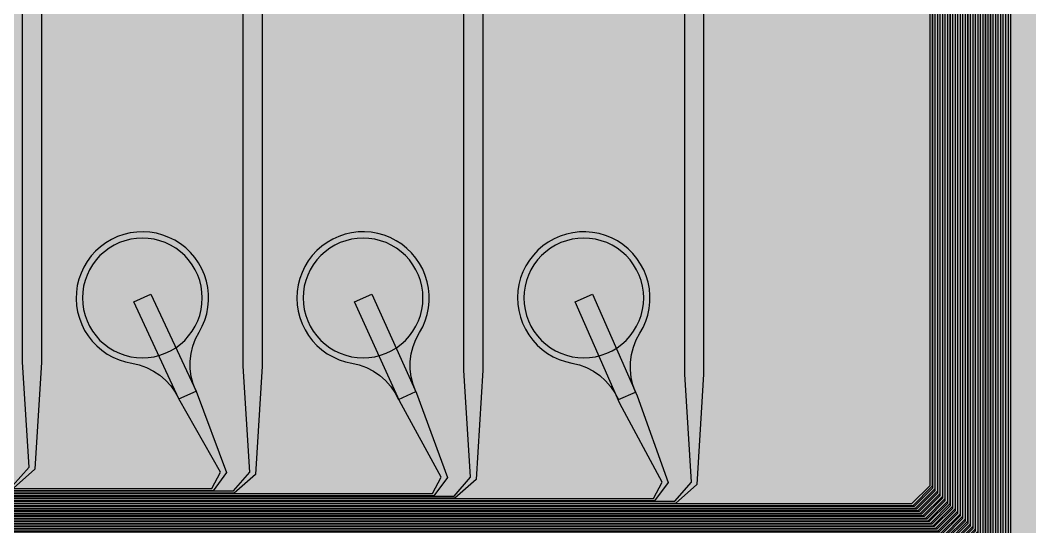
# Model space of a CAD drawing. Header units: metres. Extents: x -7231 to 10969, y -37556 to 1873.
# Drawn here: x 7913 to 9514, y -33144 to -32340 of the extents above; entities that cross this region are included whole.
import ezdxf

# ---------------------------------------------------------------- set-up
doc = ezdxf.new("R2010")
doc.units = ezdxf.units.M
for name, color, linetype in [('Metal1', 4, 'CONTINUOUS'), ('Metal2', 3, 'CONTINUOUS'), ('Polyimide', 7, 'CONTINUOUS'), ('Polyimide_Negative', 5, 'CONTINUOUS')]:
    doc.layers.add(name, color=color, linetype=linetype)

msp = doc.modelspace()

# ---------------------------------------------------------------- hatches: boundary and pattern name
at = {"layer": 'Polyimide'}
msp.add_hatch(color=7, dxfattribs=at).paths.add_polyline_path([(4065.7, -468), (4066.7, -502), (4068.5, -536), (4071.4, -570), (4075.5, -604), (4081, -638), (4088, -672), (4096.5, -706), (4106.6, -740), (4118.3, -774), (4131.6, -808), (4146.5, -842), (4162.9, -876), (4180.7, -910), (4199.8, -944), (4220.2, -978), (4241.7, -1012), (4264.2, -1046), (4287.5, -1080), (4311.5, -1114), (4336, -1148), (4360.9, -1182), (4385.9, -1216), (4410.9, -1250), (4435.7, -1284), (4460.2, -1318), (4484.2, -1352), (4507.5, -1385.9), (4530, -1419.9), (4551.5, -1453.9), (4571.9, -1487.9), (4591.1, -1521.9), (4608.9, -1555.9), (4625.3, -1589.9), (4640.1, -1623.9), (4653.4, -1657.9), (4665.1, -1691.9), (4675.2, -1725.9), (4683.7, -1759.9), (4690.7, -1793.9), (4696.2, -1827.9), (4700.3, -1861.9), (4703.2, -1895.9), (4705.1, -1929.9), (4706.1, -1963.9), (4706.4, -1997.9), (4706.5, -2031.9), (4706.5, -4793), (4710, -4838.4), (4720.2, -4882.7), (4737.1, -4925), (4760.1, -4964.2), (4788.9, -4999.5), (4822.6, -5030), (4860.5, -5055.1), (4901.8, -5074.2), (4901.8, -5074.2), (4970.7, -5105.2), (5034.7, -5145.3), (5092.8, -5193.5), (5143.8, -5249.2), (5186.9, -5311.2), (5221.2, -5378.4), (5246.2, -5449.7), (5261.4, -5523.7), (5266.5, -5599), (5261.4, -5674.3), (5246.2, -5748.3), (5221.2, -5819.6), (5186.9, -5886.8), (5143.8, -5948.8), (5092.8, -6004.5), (5034.7, -6052.7), (4970.7, -6092.8), (4901.8, -6123.8), (4860.5, -6142.9), (4822.6, -6168), (4788.9, -6198.5), (4760.1, -6233.8), (4737.1, -6273), (4720.2, -6315.3), (4710, -6359.6), (4706.5, -6405), (4706.5, -9221.5), (4710, -9266.9), (4720.2, -9311.2), (4737.1, -9353.5), (4760.1, -9392.7), (4788.9, -9428), (4822.6, -9458.5), (4860.5, -9483.6), (4901.8, -9502.7), (4970.7, -9533.7), (5034.7, -9573.8), (5092.8, -9622), (5143.8, -9677.7), (5186.9, -9739.7), (5221.2, -9806.9), (5246.2, -9878.2), (5261.4, -9952.2), (5266.5, -10027.5), (5261.4, -10102.8), (5246.2, -10176.8), (5221.2, -10248.1), (5186.9, -10315.3), (5143.8, -10377.3), (5092.8, -10433), (5034.7, -10481.2), (4970.7, -10521.3), (4901.8, -10552.3), (4860.5, -10571.4), (4822.6, -10596.5), (4788.9, -10627), (4760.1, -10662.3), (4737.1, -10701.5), (4720.2, -10743.8), (4710, -10788.1), (4706.5, -10833.5), (4706.5, -13650), (4710, -13695.4), (4720.2, -13739.7), (4737.1, -13782), (4760.1, -13821.2), (4788.9, -13856.5), (4822.6, -13887), (4860.5, -13912.1), (4901.8, -13931.2), (4970.7, -13962.2), (5034.7, -14002.2), (5092.8, -14050.5), (5143.8, -14106.2), (5186.9, -14168.2), (5221.2, -14235.4), (5246.2, -14306.7), (5261.4, -14380.7), (5266.5, -14456), (5261.4, -14531.3), (5246.2, -14605.3), (5221.2, -14676.5), (5186.9, -14743.8), (5143.8, -14805.8), (5092.8, -14861.5), (5034.7, -14909.7), (4970.7, -14949.8), (4901.8, -14980.8), (4860.5, -14999.9), (4822.6, -15025), (4788.9, -15055.5), (4760.1, -15090.8), (4737.1, -15130), (4720.2, -15172.3), (4710, -15216.6), (4706.5, -15262), (4706.5, -15456), (4720.9, -15750), (4764.1, -16041.3), (4835.7, -16326.8), (4934.9, -16604), (5060.7, -16870.2), (5212.1, -17122.7), (5387.5, -17359.2), (5585.2, -17577.3), (5803.3, -17775), (6039.8, -17950.4), (6292.3, -18101.8), (6558.4, -18227.6), (6835.6, -18326.8), (7121.2, -18398.3), (7412.4, -18441.5), (7706.5, -18456), (9969, -18456), (10047.4, -18459.8), (10125.1, -18471.4), (10201.2, -18490.4), (10275.2, -18516.9), (10346.1, -18550.5), (10413.5, -18590.8), (10476.5, -18637.6), (10534.7, -18690.3), (10587.4, -18748.5), (10634.2, -18811.5), (10674.5, -18878.9), (10708.1, -18949.8), (10734.6, -19023.8), (10753.6, -19099.9), (10765.2, -19177.6), (10769, -19256), (10769, -20895.8), (10730.2, -20951.4), (10694.6, -21009.1), (10662.2, -21068.6), (10633.2, -21129.9), (10607.6, -21192.7), (10585.5, -21256.7), (10566.9, -21322), (10552, -21388.1), (10540.8, -21455), (10533.4, -21522.3), (10529.6, -21590), (10529.6, -21657.8), (10533.4, -21725.5), (10540.8, -21792.9), (10552, -21859.7), (10566.9, -21925.9), (10585.5, -21991.1), (10607.6, -22055.2), (10633.2, -22117.9), (10662.2, -22179.2), (10694.6, -22238.7), (10730.2, -22296.4), (10769, -22352), (10769, -32454.2), (10728.7, -32510.5), (10691.7, -32568.9), (10658, -32629.3), (10627.8, -32691.6), (10601.2, -32755.4), (10578.2, -32820.7), (10558.9, -32887.1), (10543.4, -32954.5), (10531.8, -33022.7), (10524, -33091.4), (10520.1, -33160.5), (10520.1, -33229.7), (10524, -33298.8), (10531.8, -33367.5), (10543.4, -33435.7), (10558.9, -33503.1), (10578.2, -33569.5), (10601.2, -33634.8), (10627.8, -33698.6), (10658, -33760.8), (10691.7, -33821.3), (10728.7, -33879.7), (10769, -33936), (10769, -36556), (10765.2, -36634.4), (10753.6, -36712.1), (10734.6, -36788.2), (10708.1, -36862.1), (10674.5, -36933.1), (10634.2, -37000.5), (10587.4, -37063.5), (10534.7, -37121.7), (10476.5, -37174.4), (10413.5, -37221.2), (10346.1, -37261.5), (10275.2, -37295.1), (10201.2, -37321.6), (10125.1, -37340.6), (10047.4, -37352.1), (9969, -37356), (-6231, -37356), (-6309.4, -37352.1), (-6387.1, -37340.6), (-6463.2, -37321.6), (-6537.2, -37295.1), (-6608.1, -37261.5), (-6675.5, -37221.2), (-6738.5, -37174.4), (-6796.7, -37121.7), (-6849.4, -37063.5), (-6896.2, -37000.5), (-6936.5, -36933.1), (-6970.1, -36862.1), (-6996.6, -36788.2), (-7015.6, -36712.1), (-7027.2, -36634.4), (-7031, -36556), (-7031, -33936), (-6990.7, -33879.8), (-6953.7, -33821.3), (-6920, -33760.9), (-6889.8, -33698.6), (-6863.2, -33634.8), (-6840.2, -33569.5), (-6820.9, -33503.1), (-6805.4, -33435.7), (-6793.7, -33367.5), (-6785.9, -33298.8), (-6782, -33229.7), (-6782, -33160.5), (-6785.9, -33091.4), (-6793.7, -33022.7), (-6805.4, -32954.5), (-6820.9, -32887.1), (-6840.2, -32820.6), (-6863.2, -32755.4), (-6889.8, -32691.5), (-6920, -32629.3), (-6953.7, -32568.9), (-6990.7, -32510.4), (-7031, -32454.2), (-7031, -22364.8), (-6990.7, -22308.6), (-6953.7, -22250.1), (-6920, -22189.7), (-6889.8, -22127.5), (-6863.2, -22063.6), (-6840.2, -21998.4), (-6820.9, -21931.9), (-6805.4, -21864.5), (-6793.7, -21796.3), (-6785.9, -21727.6), (-6782, -21658.5), (-6782, -21589.3), (-6785.9, -21520.3), (-6793.7, -21451.5), (-6805.4, -21383.3), (-6820.9, -21315.9), (-6840.2, -21249.5), (-6863.2, -21184.2), (-6889.8, -21120.4), (-6920, -21058.1), (-6953.7, -20997.7), (-6990.7, -20939.3), (-7031, -20883), (-7031, -19256), (-7027.2, -19177.6), (-7015.6, -19099.9), (-6996.6, -19023.8), (-6970.1, -18949.8), (-6936.5, -18878.9), (-6896.2, -18811.5), (-6849.4, -18748.5), (-6796.7, -18690.3), (-6738.5, -18637.6), (-6675.5, -18590.8), (-6608.1, -18550.5), (-6537.2, -18516.9), (-6463.2, -18490.4), (-6387.1, -18471.4), (-6309.4, -18459.8), (-6231, -18456), (-3968.5, -18456), (-3674.4, -18441.5), (-3383.2, -18398.3), (-3097.6, -18326.8), (-2820.4, -18227.6), (-2554.3, -18101.8), (-2301.8, -17950.4), (-2065.3, -17775), (-1847.2, -17577.3), (-1649.5, -17359.2), (-1474.1, -17122.7), (-1322.7, -16870.2), (-1196.9, -16604), (-1097.7, -16326.8), (-1026.1, -16041.3), (-982.9, -15750), (-968.5, -15456), (-968.5, -15262), (-972, -15216.6), (-982.2, -15172.3), (-999.1, -15130), (-1022.1, -15090.8), (-1050.9, -15055.5), (-1084.6, -15025), (-1122.5, -14999.9), (-1163.8, -14980.8), (-1232.7, -14949.8), (-1296.7, -14909.7), (-1354.8, -14861.5), (-1405.8, -14805.8), (-1448.9, -14743.8), (-1483.2, -14676.5), (-1508.2, -14605.3), (-1523.4, -14531.3), (-1528.5, -14456), (-1523.4, -14380.7), (-1508.2, -14306.7), (-1483.2, -14235.4), (-1448.9, -14168.2), (-1405.8, -14106.2), (-1354.8, -14050.5), (-1296.7, -14002.2), (-1232.7, -13962.2), (-1163.8, -13931.2), (-1122.5, -13912.1), (-1084.6, -13887), (-1050.9, -13856.5), (-1022.1, -13821.2), (-999.1, -13782), (-982.2, -13739.7), (-972, -13695.4), (-968.5, -13650), (-968.5, -12309.6), (-972, -12264.3), (-982.2, -12219.9), (-999.1, -12177.7), (-1022.1, -12138.5), (-1050.9, -12103.2), (-1084.6, -12072.6), (-1122.5, -12047.5), (-1163.8, -12028.5), (-1232.7, -11997.4), (-1296.7, -11957.4), (-1354.8, -11909.1), (-1405.8, -11853.5), (-1448.9, -11791.5), (-1483.2, -11724.2), (-1508.2, -11653), (-1523.4, -11579), (-1528.5, -11503.7), (-1523.4, -11428.3), (-1508.2, -11354.4), (-1483.2, -11283.1), (-1448.9, -11215.9), (-1405.8, -11153.8), (-1354.8, -11098.2), (-1296.7, -11049.9), (-1232.7, -11009.9), (-1163.8, -10978.8), (-1122.5, -10959.8), (-1084.6, -10934.7), (-1050.9, -10904.1), (-1022.1, -10868.9), (-999.1, -10829.6), (-982.2, -10787.4), (-972, -10743), (-968.5, -10697.7), (-968.5, -9357.3), (-972, -9311.9), (-982.2, -9267.6), (-999.1, -9225.4), (-1022.1, -9186.1), (-1050.9, -9150.8), (-1084.6, -9120.3), (-1122.5, -9095.2), (-1163.8, -9076.2), (-1163.8, -9076.2), (-1232.7, -9045.1), (-1296.7, -9005.1), (-1354.8, -8956.8), (-1405.8, -8901.1), (-1448.9, -8839.1), (-1483.2, -8771.9), (-1508.2, -8700.6), (-1523.4, -8626.7), (-1528.5, -8551.3), (-1523.4, -8476), (-1508.2, -8402), (-1483.2, -8330.8), (-1448.9, -8263.5), (-1405.8, -8201.5), (-1354.8, -8145.9), (-1296.7, -8097.6), (-1232.7, -8057.6), (-1163.8, -8026.5), (-1163.8, -8026.5), (-1122.5, -8007.4), (-1084.6, -7982.4), (-1050.9, -7951.8), (-1022.1, -7916.5), (-999.1, -7877.3), (-982.2, -7835), (-972, -7790.7), (-968.5, -7745.4), (-968.5, -6405), (-972, -6359.6), (-982.2, -6315.3), (-999.1, -6273), (-1022.1, -6233.8), (-1050.9, -6198.5), (-1084.6, -6168), (-1122.5, -6142.9), (-1163.8, -6123.8), (-1163.8, -6123.8), (-1232.7, -6092.8), (-1296.7, -6052.7), (-1354.8, -6004.5), (-1405.8, -5948.8), (-1448.9, -5886.8), (-1483.2, -5819.6), (-1508.2, -5748.3), (-1523.4, -5674.3), (-1528.5, -5599), (-1523.4, -5523.7), (-1508.2, -5449.7), (-1483.2, -5378.4), (-1448.9, -5311.2), (-1405.8, -5249.2), (-1354.8, -5193.5), (-1296.7, -5145.3), (-1232.7, -5105.2), (-1163.8, -5074.2), (-1163.8, -5074.2), (-1122.5, -5055.1), (-1084.6, -5030), (-1050.9, -4999.5), (-1022.1, -4964.2), (-999.1, -4925), (-982.2, -4882.7), (-972, -4838.4), (-968.5, -4793), (-968.5, -2031.9), (-968.4, -1997.9), (-968.1, -1963.9), (-967.1, -1929.9), (-965.2, -1895.9), (-962.2, -1861.9), (-958, -1827.9), (-952.4, -1793.9), (-945.3, -1759.9), (-936.6, -1725.9), (-926.4, -1691.9), (-914.4, -1657.9), (-900.9, -1623.9), (-885.7, -1589.9), (-869.1, -1555.9), (-850.9, -1521.9), (-831.4, -1487.9), (-810.6, -1453.9), (-788.7, -1419.9), (-765.8, -1385.9), (-742.1, -1352), (-717.6, -1318), (-692.7, -1284), (-667.4, -1250), (-641.9, -1216), (-616.4, -1182), (-591.1, -1148), (-566.1, -1114), (-541.7, -1080), (-517.9, -1046), (-495, -1012), (-473.1, -978), (-452.4, -944), (-432.8, -910), (-414.7, -876), (-398, -842), (-382.9, -808), (-369.3, -774), (-357.4, -740), (-347.1, -706), (-338.4, -672), (-331.3, -638), (-325.7, -604), (-321.5, -570), (-318.6, -536), (-316.7, -502), (-315.7, -468), (-315.3, -434), (-315.2, -400), (-315.2, 401), (-315.2, 451), (-315.2, 1644), (-270.2, 1644), (-270, 1637.1), (-269.4, 1630.3), (-268.2, 1623.5), (-266.7, 1616.8), (-264.7, 1610.2), (-262.3, 1603.8), (-259.4, 1597.6), (-256.2, 1591.5), (-252.6, 1585.7), (-248.6, 1580.1), (-244.2, 1574.8), (-239.5, 1569.8), (-234.5, 1565.1), (-229.2, 1560.7), (-223.6, 1556.7), (-217.8, 1553.1), (-211.7, 1549.8), (-205.4, 1547), (-199, 1544.6), (-192.4, 1542.6), (-185.7, 1541), (-179, 1539.9), (-172.1, 1539.2), (-165.2, 1539), (-158.4, 1539.2), (-151.5, 1539.9), (-144.8, 1541), (-138.1, 1542.6), (-131.5, 1544.6), (-125.1, 1547), (-118.8, 1549.8), (-112.8, 1553.1), (-106.9, 1556.7), (-101.3, 1560.7), (-96, 1565.1), (-91, 1569.8), (-86.3, 1574.8), (-81.9, 1580.1), (-77.9, 1585.7), (-74.3, 1591.5), (-71.1, 1597.6), (-68.2, 1603.8), (-65.8, 1610.2), (-63.8, 1616.8), (-62.3, 1623.5), (-61.1, 1630.3), (-60.5, 1637.1), (-60.2, 1644), (1853, 1644), (1853, 1573), (3815.2, 1573), (3815.5, 1579.5), (3816.1, 1586.1), (3817.2, 1592.5), (3818.7, 1598.9), (3820.6, 1605.1), (3822.9, 1611.3), (3825.6, 1617.2), (3828.6, 1623), (3832.1, 1628.6), (3835.9, 1633.9), (3840.1, 1638.9), (3844.5, 1643.7), (3849.3, 1648.2), (3854.4, 1652.3), (3859.7, 1656.1), (3865.2, 1659.6), (3871, 1662.7), (3877, 1665.4), (3883.1, 1667.7), (3889.4, 1669.6), (3895.7, 1671.1), (3902.2, 1672.1), (3908.7, 1672.8), (3915.2, 1673), (3921.8, 1672.8), (3928.3, 1672.1), (3934.8, 1671.1), (3941.1, 1669.6), (3947.4, 1667.7), (3953.5, 1665.4), (3959.5, 1662.7), (3965.2, 1659.6), (3970.8, 1656.1), (3976.1, 1652.3), (3981.2, 1648.2), (3986, 1643.7), (3990.4, 1638.9), (3994.6, 1633.9), (3998.4, 1628.6), (4001.9, 1623), (4004.9, 1617.2), (4007.6, 1611.3), (4009.9, 1605.1), (4011.8, 1598.9), (4013.3, 1592.5), (4014.4, 1586.1), (4015, 1579.5), (4015.2, 1573), (4065.2, 1573), (4065.2, 451), (4065.2, 401), (4065.2, -400), (4065.3, -434), (4065.7, -468)])

# ---------------------------------------------------------------- linework, layer by layer
at = {"layer": 'Metal1'}
for points in [[(2128.8, -19211.9), (2128.8, -33202.3), (2157.7, -33231.3), (9450.8, -33231.3), (9479.8, -33202.3), (9479.8, -31831.7), (9450.8, -31802.8), (9010.8, -31802.8), (8976.6, -31773), (8966.5, -31636.9), (8966.5, -30931), (8996.5, -30931), (8996.5, -31636.9), (8986.4, -31769), (9012.2, -31799.2), (9452.2, -31799.2), (9483.2, -31830.3), (9483.2, -33203.7), (9452.2, -33234.8), (2156.3, -33234.8), (2125.2, -33203.7), (2125.2, -19211.9)], [(2136.8, -19211.9), (2136.8, -33194.3), (2165.7, -33223.2), (9442.8, -33223.2), (9471.8, -33194.3), (9471.8, -31839.7), (9442.8, -31810.7), (8660.8, -31810.7), (8626.6, -31781), (8616.5, -31643.3), (8616.5, -30931), (8646.5, -30931), (8646.5, -31643.3), (8636.4, -31777), (8662.2, -31807.2), (9444.2, -31807.2), (9475.3, -31838.3), (9475.3, -33195.7), (9444.2, -33226.8), (2164.3, -33226.8), (2133.2, -33195.7), (2133.2, -19211.9)], [(2144.8, -19211.9), (2144.8, -33186.3), (2173.7, -33215.3), (9434.8, -33215.3), (9463.8, -33186.3), (9463.8, -31847.7), (9434.8, -31818.7), (8310.8, -31818.7), (8276.6, -31789), (8266.5, -31649.7), (8266.5, -30931), (8296.5, -30931), (8296.5, -31649.7), (8286.4, -31785), (8312.2, -31815.2), (9436.2, -31815.2), (9467.2, -31846.3), (9467.2, -33187.7), (9436.2, -33218.8), (2172.3, -33218.8), (2141.2, -33187.7), (2141.2, -19211.9)], [(2152.8, -19211.9), (2152.8, -33178.3), (2181.7, -33207.2), (9426.8, -33207.2), (9455.8, -33178.3), (9455.8, -31855.7), (9426.8, -31826.8), (7960.8, -31826.8), (7926.6, -31797), (7916.5, -31656.1), (7916.5, -30931), (7946.5, -30931), (7946.5, -31656.1), (7936.4, -31793), (7962.2, -31823.2), (9428.2, -31823.2), (9459.3, -31854.3), (9459.3, -33179.7), (9428.2, -33210.8), (2180.3, -33210.8), (2149.2, -33179.7), (2149.2, -19211.9)], [(2160.8, -19211.9), (2160.8, -33170.3), (2189.7, -33199.3), (9418.8, -33199.3), (9447.8, -33170.3), (9447.8, -31863.7), (9418.8, -31834.8), (7610.8, -31834.8), (7576.7, -31805), (7566.5, -31662.5), (7566.5, -30931), (7596.5, -30931), (7596.5, -31662.5), (7586.3, -31801), (7612.2, -31831.2), (9420.2, -31831.2), (9451.2, -31862.3), (9451.2, -33171.7), (9420.2, -33202.8), (2188.3, -33202.8), (2157.2, -33171.7), (2157.2, -19211.9)], [(2168.8, -19211.9), (2168.8, -33162.3), (2197.7, -33191.3), (9410.8, -33191.3), (9439.8, -33162.3), (9439.8, -31871.7), (9410.8, -31842.7), (7260.8, -31842.7), (7226.7, -31813), (7216.5, -31668.9), (7216.5, -30931), (7246.5, -30931), (7246.5, -31668.9), (7236.3, -31809), (7262.2, -31839.2), (9412.2, -31839.2), (9443.3, -31870.3), (9443.3, -33163.7), (9412.2, -33194.8), (2196.3, -33194.8), (2165.2, -33163.7), (2165.2, -19211.9)], [(2176.8, -19211.9), (2176.8, -33154.3), (2205.7, -33183.2), (9402.8, -33183.2), (9431.8, -33154.3), (9431.8, -31879.7), (9402.8, -31850.7), (6910.8, -31850.7), (6876.7, -31821), (6866.5, -31675.3), (6866.5, -30931), (6896.5, -30931), (6896.5, -31675.3), (6886.3, -31817), (6912.2, -31847.2), (9404.2, -31847.2), (9435.2, -31878.3), (9435.2, -33155.7), (9404.2, -33186.8), (2204.3, -33186.8), (2173.2, -33155.7), (2173.2, -19211.9)], [(2184.8, -19211.9), (2184.8, -33146.3), (2213.7, -33175.3), (9394.8, -33175.3), (9423.8, -33146.3), (9423.8, -31887.7), (9394.8, -31858.8), (6560.8, -31858.8), (6526.8, -31829), (6516.5, -31681.7), (6516.5, -30931), (6546.5, -30931), (6546.5, -31681.7), (6536.2, -31825), (6562.2, -31855.2), (9396.2, -31855.2), (9427.3, -31886.3), (9427.3, -33147.7), (9396.2, -33178.8), (2212.3, -33178.8), (2181.2, -33147.7), (2181.2, -19211.9)], [(2192.8, -19211.9), (2192.8, -33138.3), (2221.7, -33167.3), (9386.8, -33167.3), (9415.8, -33138.3), (9415.8, -31895.7), (9386.8, -31866.8), (6210.8, -31866.8), (6176.8, -31837), (6166.5, -31688.1), (6166.5, -30931), (6196.5, -30931), (6196.5, -31688.1), (6186.2, -31833), (6212.2, -31863.2), (9388.2, -31863.2), (9419.2, -31894.3), (9419.2, -33139.7), (9388.2, -33170.8), (2220.3, -33170.8), (2189.2, -33139.7), (2189.2, -19211.9)], [(2200.8, -19211.9), (2200.8, -33130.3), (2229.7, -33159.2), (9378.8, -33159.2), (9407.8, -33130.3), (9407.8, -31903.7), (9378.8, -31874.7), (5860.8, -31874.7), (5826.8, -31844.9), (5816.5, -31694.5), (5816.5, -30931), (5846.5, -30931), (5846.5, -31694.5), (5836.2, -31841.1), (5862.2, -31871.2), (9380.2, -31871.2), (9411.3, -31902.3), (9411.3, -33131.7), (9380.2, -33162.8), (2228.3, -33162.8), (2197.2, -33131.7), (2197.2, -19211.9)], [(2208.8, -19211.9), (2208.8, -33122.3), (2237.7, -33151.3), (9370.8, -33151.3), (9399.8, -33122.3), (9399.8, -31911.7), (9370.8, -31882.7), (5510.8, -31882.7), (5476.8, -31852.9), (5466.5, -31700.9), (5466.5, -30931), (5496.5, -30931), (5496.5, -31700.9), (5486.2, -31849.1), (5512.2, -31879.2), (9372.2, -31879.2), (9403.2, -31910.3), (9403.2, -33123.7), (9372.2, -33154.8), (2236.3, -33154.8), (2205.2, -33123.7), (2205.2, -19211.9)], [(2216.8, -19211.9), (2216.8, -33114.3), (2245.7, -33143.2), (9362.8, -33143.2), (9391.8, -33114.3), (9391.8, -31919.7), (9362.8, -31890.8), (5160.8, -31890.8), (5126.9, -31860.9), (5116.5, -31707.3), (5116.5, -30931), (5146.5, -30931), (5146.5, -31707.3), (5136.1, -31857.1), (5162.2, -31887.2), (9364.2, -31887.2), (9395.3, -31918.3), (9395.3, -33115.7), (9364.2, -33146.8), (2244.3, -33146.8), (2213.2, -33115.7), (2213.2, -19211.9)], [(2224.8, -19211.9), (2224.8, -33106.3), (2253.7, -33135.3), (9354.8, -33135.3), (9383.8, -33106.3), (9383.8, -31927.7), (9354.8, -31898.8), (4810.8, -31898.8), (4776.9, -31868.9), (4766.5, -31713.7), (4766.5, -30931), (4796.5, -30931), (4796.5, -31713.7), (4786.1, -31865.1), (4812.2, -31895.2), (9356.2, -31895.2), (9387.2, -31926.3), (9387.2, -33107.7), (9356.2, -33138.8), (2252.3, -33138.8), (2221.2, -33107.7), (2221.2, -19211.9)], [(2232.8, -19211.9), (2232.8, -33098.3), (2261.7, -33127.3), (9346.8, -33127.3), (9375.8, -33098.3), (9375.8, -31935.7), (9346.8, -31906.7), (4460.8, -31906.7), (4426.9, -31876.9), (4416.5, -31720.1), (4416.5, -30931), (4446.5, -30931), (4446.5, -31720.1), (4436.1, -31873.1), (4462.2, -31903.2), (9348.2, -31903.2), (9379.3, -31934.3), (9379.3, -33099.7), (9348.2, -33130.8), (2260.3, -33130.8), (2229.2, -33099.7), (2229.2, -19211.9)], [(2240.8, -19211.9), (2240.8, -33090.3), (2269.7, -33119.2), (9338.8, -33119.2), (9367.8, -33090.3), (9367.8, -31943.7), (9338.8, -31914.7), (4110.8, -31914.7), (4076.9, -31884.9), (4066.5, -31726.5), (4066.5, -30931), (4096.5, -30931), (4096.5, -31726.5), (4086.1, -31881.1), (4112.2, -31911.2), (9340.2, -31911.2), (9371.2, -31942.3), (9371.2, -33091.7), (9340.2, -33122.8), (2268.3, -33122.8), (2237.2, -33091.7), (2237.2, -19211.9)], [(2248.8, -19211.9), (2248.8, -33082.3), (2277.7, -33111.3), (9330.8, -33111.3), (9359.8, -33082.3), (9359.8, -31951.7), (9330.8, -31922.8), (3760.8, -31922.8), (3726.9, -31892.9), (3716.5, -31732.9), (3716.5, -30931), (3746.5, -30931), (3746.5, -31732.9), (3736.1, -31889.1), (3762.2, -31919.2), (9332.2, -31919.2), (9363.3, -31950.3), (9363.3, -33083.7), (9332.2, -33114.8), (2276.3, -33114.8), (2245.2, -33083.7), (2245.2, -19211.9)], [(2256.8, -19211.9), (2256.8, -33074.3), (2285.7, -33103.3), (8950.8, -33103.3), (8977.1, -33073.2), (8966.5, -32902.1), (8966.5, -32041), (8996.5, -32041), (8996.5, -32902.1), (8985.9, -33076.8), (8952.2, -33106.8), (2284.3, -33106.8), (2253.2, -33075.7), (2253.2, -19211.9)], [(2264.8, -19211.9), (2264.8, -33066.3), (2293.7, -33095.2), (8600.8, -33095.2), (8627.1, -33065.2), (8616.5, -32895.7), (8616.5, -32041), (8646.5, -32041), (8646.5, -32895.7), (8635.9, -33068.8), (8602.2, -33098.8), (2292.3, -33098.8), (2261.2, -33067.7), (2261.2, -19211.9)], [(2272.8, -19211.9), (2272.8, -33058.3), (2301.7, -33087.2), (8250.8, -33087.2), (8277.1, -33057.2), (8266.5, -32889.3), (8266.5, -32041), (8296.5, -32041), (8296.5, -32889.3), (8285.9, -33060.8), (8252.2, -33090.8), (2300.3, -33090.8), (2269.2, -33059.7), (2269.2, -19211.9)], [(2280.8, -19211.9), (2280.8, -33050.3), (2309.7, -33079.2), (7900.8, -33079.2), (7927.1, -33049.2), (7916.5, -32882.9), (7916.5, -32041), (7946.5, -32041), (7946.5, -32882.9), (7935.9, -33052.8), (7902.2, -33082.8), (2308.3, -33082.8), (2277.2, -33051.7), (2277.2, -19211.9)]]:
    msp.add_lwpolyline(points, dxfattribs=at)
at = {"layer": 'Metal2'}
for points in [[(2132.8, -19211.9), (2132.8, -33198.3), (2161.7, -33227.3), (9446.8, -33227.3), (9475.8, -33198.3), (9475.8, -31835.7), (9446.8, -31806.8), (8970.2, -31806.8), (8910.8, -31796.5), (8795.9, -31681.6), (8817.1, -31660.4), (8927.8, -31771.1), (8970.8, -31803.2), (9448.2, -31803.2), (9479.3, -31834.3), (9479.3, -33199.7), (9448.2, -33230.8), (2160.3, -33230.8), (2129.2, -33199.7), (2129.2, -19211.9)], [(2140.8, -19211.9), (2140.8, -33190.3), (2169.7, -33219.2), (9438.8, -33219.2), (9467.8, -33190.3), (9467.8, -31843.7), (9438.8, -31814.8), (8628.2, -31814.8), (8568.9, -31804.3), (8565.9, -31801.6), (8445.9, -31681.6), (8467.1, -31660.4), (8587.1, -31780.4), (8585.6, -31779.3), (8628.8, -31811.2), (9440.2, -31811.2), (9471.2, -31842.3), (9471.2, -33191.7), (9440.2, -33222.8), (2168.3, -33222.8), (2137.2, -33191.7), (2137.2, -19211.9)], [(2148.8, -19211.9), (2148.8, -33182.3), (2177.7, -33211.2), (9430.8, -33211.2), (9459.8, -33182.3), (9459.8, -31851.7), (9430.8, -31822.7), (8286.2, -31822.7), (8228.2, -31810.4), (8215.9, -31801.6), (8095.9, -31681.6), (8117.1, -31660.4), (8237.1, -31780.4), (8242.4, -31789.1), (8286.8, -31819.2), (9432.2, -31819.2), (9463.2, -31850.3), (9463.2, -33183.7), (9432.2, -33214.8), (2176.3, -33214.8), (2145.2, -33183.7), (2145.2, -19211.9)], [(2156.8, -19211.9), (2156.8, -33174.3), (2185.7, -33203.3), (9422.8, -33203.3), (9451.8, -33174.3), (9451.8, -31859.7), (9422.8, -31830.7), (7944.2, -31830.7), (7887, -31817.1), (7865.9, -31801.6), (7745.9, -31681.6), (7767.1, -31660.4), (7887.1, -31780.4), (7899.5, -31798.4), (7944.8, -31827.2), (9424.2, -31827.2), (9455.2, -31858.3), (9455.2, -33175.7), (9424.2, -33206.8), (2184.3, -33206.8), (2153.2, -33175.7), (2153.2, -19211.9)], [(2164.8, -19211.9), (2164.8, -33166.3), (2193.7, -33195.2), (9414.8, -33195.2), (9443.8, -33166.3), (9443.8, -31867.7), (9414.8, -31838.8), (7602.2, -31838.8), (7545.7, -31824.2), (7515.9, -31801.6), (7395.9, -31681.6), (7417.1, -31660.4), (7537.1, -31780.4), (7556.9, -31807.4), (7602.8, -31835.2), (9416.2, -31835.2), (9447.2, -31866.3), (9447.2, -33167.7), (9416.2, -33198.8), (2192.3, -33198.8), (2161.2, -33167.7), (2161.2, -19211.9)], [(2172.8, -19211.9), (2172.8, -33158.3), (2201.7, -33187.3), (9406.8, -33187.3), (9435.8, -33158.3), (9435.8, -31875.7), (9406.8, -31846.8), (7260.2, -31846.8), (7204.2, -31831.4), (7165.9, -31801.6), (7045.9, -31681.6), (7067.1, -31660.4), (7187.1, -31780.4), (7214.4, -31816.2), (7260.8, -31843.2), (9408.2, -31843.2), (9439.2, -31874.3), (9439.2, -33159.7), (9408.2, -33190.8), (2200.3, -33190.8), (2169.2, -33159.7), (2169.2, -19211.9)], [(2180.8, -19211.9), (2180.8, -33150.3), (2209.7, -33179.3), (9398.8, -33179.3), (9427.8, -33150.3), (9427.8, -31883.7), (9398.8, -31854.7), (6877.3, -31854.7), (6822.7, -31837.4), (6798.7, -31814.3), (6694.6, -31680.2), (6718.4, -31661.8), (6822.4, -31795.9), (6835.9, -31821.2), (6878.1, -31851.2), (9400.2, -31851.2), (9431.2, -31882.3), (9431.2, -33151.7), (9400.2, -33182.8), (2208.3, -33182.8), (2177.2, -33151.7), (2177.2, -19211.9)], [(2188.8, -19211.9), (2188.8, -33142.3), (2217.7, -33171.2), (9390.8, -33171.2), (9419.8, -33142.3), (9419.8, -31891.7), (9390.8, -31862.7), (6527.3, -31862.7), (6473.5, -31844.5), (6445.7, -31816.2), (6344.5, -31679.9), (6368.5, -31662.1), (6469.8, -31798.3), (6486.2, -31829.4), (6528.1, -31859.2), (9392.2, -31859.2), (9423.2, -31890.3), (9423.2, -33143.7), (9392.2, -33174.8), (2216.3, -33174.8), (2185.2, -33143.7), (2185.2, -19211.9)], [(2196.8, -19211.9), (2196.8, -33134.3), (2225.7, -33163.3), (9382.8, -33163.3), (9411.8, -33134.3), (9411.8, -31899.7), (9382.8, -31870.8), (6177.3, -31870.8), (6124.2, -31851.6), (6092.8, -31817.9), (5994.3, -31679.7), (6018.7, -31662.3), (6117.3, -31800.5), (6136.4, -31837.5), (6178.1, -31867.2), (9384.2, -31867.2), (9415.2, -31898.3), (9415.2, -33135.7), (9384.2, -33166.8), (2224.3, -33166.8), (2193.2, -33135.7), (2193.2, -19211.9)], [(2204.8, -19211.9), (2204.8, -33126.3), (2233.7, -33155.2), (9374.8, -33155.2), (9403.8, -33126.3), (9403.8, -31907.7), (9374.8, -31878.8), (5827.3, -31878.8), (5774.9, -31858.8), (5740.1, -31819.5), (5644.1, -31679.5), (5668.9, -31662.5), (5764.8, -31802.5), (5786.6, -31845.7), (5828.1, -31875.2), (9376.2, -31875.2), (9407.2, -31906.3), (9407.2, -33127.7), (9376.2, -33158.8), (2232.3, -33158.8), (2201.2, -33127.7), (2201.2, -19211.9)], [(2212.8, -19211.9), (2212.8, -33118.3), (2241.7, -33147.2), (9366.8, -33147.2), (9395.8, -33118.3), (9395.8, -31915.7), (9366.8, -31886.7), (5477.3, -31886.7), (5425.5, -31866.2), (5387.4, -31820.9), (5294, -31679.3), (5319, -31662.7), (5412.5, -31804.4), (5436.9, -31853.8), (5478.2, -31883.2), (9368.2, -31883.2), (9399.2, -31914.3), (9399.2, -33119.7), (9368.2, -33150.8), (2240.3, -33150.8), (2209.2, -33119.7), (2209.2, -19211.9)], [(2220.8, -19211.9), (2220.8, -33110.3), (2249.7, -33139.3), (9358.8, -33139.3), (9387.8, -33110.3), (9387.8, -31923.7), (9358.8, -31894.7), (5127.3, -31894.7), (5076.1, -31873.5), (5034.9, -31822.2), (4943.8, -31679.1), (4969.2, -31662.9), (5060.2, -31806.1), (5087.1, -31861.8), (5128.2, -31891.2), (9360.2, -31891.2), (9391.2, -31922.3), (9391.2, -33111.7), (9360.2, -33142.8), (2248.3, -33142.8), (2217.2, -33111.7), (2217.2, -19211.9)], [(2228.8, -19211.9), (2228.8, -33102.3), (2257.7, -33131.2), (9350.8, -33131.2), (9379.8, -33102.3), (9379.8, -31931.7), (9350.8, -31902.8), (4777.3, -31902.8), (4726.7, -31881), (4682.5, -31823.5), (4593.7, -31678.8), (4619.3, -31663.2), (4708.1, -31807.8), (4737.3, -31869.9), (4778.2, -31899.2), (9352.2, -31899.2), (9383.2, -31930.3), (9383.2, -33103.7), (9352.2, -33134.8), (2256.3, -33134.8), (2225.2, -33103.7), (2225.2, -19211.9)], [(2236.8, -19211.9), (2236.8, -33094.3), (2265.7, -33123.3), (9342.8, -33123.3), (9371.8, -33094.3), (9371.8, -31939.7), (9342.8, -31910.8), (4427.2, -31910.8), (4377.3, -31888.4), (4330.2, -31824.6), (4243.6, -31678.7), (4269.4, -31663.3), (4356, -31809.3), (4387.6, -31878), (4428.2, -31907.2), (9344.2, -31907.2), (9375.2, -31938.3), (9375.2, -33095.7), (9344.2, -33126.8), (2264.3, -33126.8), (2233.2, -33095.7), (2233.2, -19211.9)], [(2244.8, -19211.9), (2244.8, -33086.3), (2273.7, -33115.3), (9334.8, -33115.3), (9363.8, -33086.3), (9363.8, -31947.7), (9334.8, -31918.7), (4077.2, -31918.7), (4027.8, -31896), (3978, -31825.6), (3893.5, -31678.5), (3919.5, -31663.5), (4004, -31810.7), (4037.8, -31886), (4078.2, -31915.2), (9336.2, -31915.2), (9367.2, -31946.3), (9367.2, -33087.7), (9336.2, -33118.8), (2272.3, -33118.8), (2241.2, -33087.7), (2241.2, -19211.9)], [(2252.8, -19211.9), (2252.8, -33078.3), (2281.7, -33107.2), (9326.8, -33107.2), (9355.8, -33078.3), (9355.8, -31955.7), (9326.8, -31926.7), (3727.2, -31926.7), (3678.3, -31903.5), (3625.9, -31826.6), (3543.4, -31678.3), (3569.6, -31663.7), (3652.1, -31812), (3688, -31894), (3728.2, -31923.2), (9328.2, -31923.2), (9359.2, -31954.3), (9359.2, -33079.7), (9328.2, -33110.8), (2280.3, -33110.8), (2249.2, -33079.7), (2249.2, -19211.9)], [(2260.8, -19211.9), (2260.8, -33070.3), (2289.7, -33099.2), (8916.8, -33099.2), (8930.8, -33073.2), (8863.9, -32948.3), (8792.8, -32787.1), (8820.2, -32774.9), (8891.4, -32936.2), (8940.4, -33073.9), (8918.7, -33102.8), (2288.3, -33102.8), (2257.2, -33071.7), (2257.2, -19211.9)], [(2268.8, -19211.9), (2268.8, -33062.3), (2297.7, -33091.2), (8566.8, -33091.2), (8580.5, -33065.3), (8514, -32944.3), (8442.8, -32787.2), (8470.2, -32774.8), (8541.3, -32932), (8590.2, -33066), (8568.7, -33094.8), (2296.3, -33094.8), (2265.2, -33063.7), (2265.2, -19211.9)], [(2276.8, -19211.9), (2276.8, -33054.3), (2305.7, -33083.2), (8216.8, -33083.2), (8230.2, -33057.5), (8164.4, -32941.2), (8092.9, -32787.3), (8120.1, -32774.7), (8191.6, -32928.6), (8240, -33058.1), (8218.7, -33086.8), (2304.3, -33086.8), (2273.2, -33055.7), (2273.2, -19211.9)]]:
    msp.add_lwpolyline(points, dxfattribs=at)
for points in [[(8191.6, -32928.6), (8187.1, -32917.3), (8184.1, -32905.5), (8182.5, -32893.4), (8182.4, -32881.2), (8183.8, -32869.1), (8186.7, -32857.2), (8190.9, -32845.8), (8196.5, -32835), (8201.5, -32825.8), (8205.5, -32816.1), (8208.5, -32806), (8210.5, -32795.8), (8211.4, -32785.3), (8211.3, -32774.8), (8210.2, -32764.4), (8208, -32754.2), (8204.8, -32744.2), (8200.7, -32734.6), (8195.6, -32725.4), (8189.6, -32716.8), (8182.8, -32708.8), (8175.2, -32701.6), (8167, -32695.1), (8158.1, -32689.5), (8148.7, -32684.9), (8138.9, -32681.1), (8128.8, -32678.4), (8118.5, -32676.7), (8108, -32676), (8097.5, -32676.4), (8087.2, -32677.8), (8077, -32680.2), (8067.1, -32683.7), (8057.6, -32688.1), (8048.6, -32693.4), (8040.1, -32699.7), (8032.3, -32706.7), (8025.3, -32714.4), (8019.1, -32722.9), (8013.7, -32731.9), (8009.3, -32741.4), (8005.8, -32751.3), (8003.3, -32761.4), (8001.9, -32771.8), (8001.5, -32782.3), (8002.2, -32792.7), (8003.8, -32803.1), (8006.6, -32813.2), (8010.3, -32823), (8014.9, -32832.4), (8020.5, -32841.3), (8027, -32849.5), (8034.2, -32857.1), (8042.1, -32864), (8050.7, -32870), (8059.9, -32875.1), (8069.5, -32879.3), (8079.5, -32882.5), (8089.7, -32884.6), (8101.6, -32887.3), (8113.1, -32891.4), (8123.9, -32896.9), (8134.1, -32903.6), (8143.3, -32911.6), (8151.5, -32920.6), (8158.6, -32930.5), (8164.4, -32941.2), (8191.6, -32928.6)], [(8540.1, -32929.4), (8535.8, -32918), (8532.9, -32906.2), (8531.4, -32894.1), (8531.4, -32881.9), (8532.9, -32869.8), (8535.9, -32858), (8540.3, -32846.7), (8546, -32835.9), (8551, -32826.7), (8555.1, -32817.1), (8558.2, -32807), (8560.3, -32796.8), (8561.4, -32786.4), (8561.4, -32775.9), (8560.3, -32765.4), (8558.3, -32755.2), (8555.2, -32745.2), (8551.1, -32735.5), (8546.1, -32726.3), (8540.2, -32717.6), (8533.5, -32709.6), (8526, -32702.3), (8517.8, -32695.7), (8509, -32690.1), (8499.7, -32685.3), (8489.9, -32681.5), (8479.8, -32678.6), (8469.5, -32676.8), (8459, -32676), (8448.6, -32676.3), (8438.2, -32677.6), (8428, -32680), (8418, -32683.3), (8408.5, -32687.6), (8399.4, -32692.9), (8390.9, -32699), (8383.1, -32705.9), (8376, -32713.6), (8369.6, -32722), (8364.2, -32731), (8359.7, -32740.4), (8356.1, -32750.3), (8353.5, -32760.4), (8352, -32770.8), (8351.5, -32781.3), (8352, -32791.7), (8353.6, -32802.1), (8356.3, -32812.2), (8359.9, -32822.1), (8364.4, -32831.5), (8369.9, -32840.4), (8376.3, -32848.8), (8383.4, -32856.4), (8391.3, -32863.3), (8399.8, -32869.4), (8408.9, -32874.6), (8418.5, -32878.9), (8428.5, -32882.2), (8438.7, -32884.5), (8450.5, -32887.3), (8462, -32891.5), (8472.8, -32897.1), (8482.9, -32903.9), (8492, -32911.9), (8500.2, -32921), (8507.1, -32931), (8512.8, -32941.8), (8540.1, -32929.4)], [(8888.7, -32930.2), (8884.5, -32918.8), (8881.7, -32906.9), (8880.4, -32894.8), (8880.5, -32882.6), (8882.1, -32870.6), (8885.2, -32858.8), (8889.7, -32847.4), (8895.5, -32836.7), (8900.6, -32827.6), (8904.8, -32818), (8908, -32808), (8910.2, -32797.8), (8911.3, -32787.3), (8911.4, -32776.9), (8910.5, -32766.4), (8908.5, -32756.1), (8905.5, -32746.1), (8901.6, -32736.4), (8896.6, -32727.1), (8890.8, -32718.4), (8884.2, -32710.3), (8876.7, -32702.9), (8868.6, -32696.3), (8859.8, -32690.6), (8850.6, -32685.7), (8840.8, -32681.8), (8830.8, -32678.8), (8820.5, -32676.9), (8810, -32676.1), (8799.6, -32676.2), (8789.2, -32677.4), (8778.9, -32679.7), (8769, -32682.9), (8759.4, -32687.2), (8750.2, -32692.3), (8741.7, -32698.4), (8733.8, -32705.3), (8726.6, -32712.9), (8720.2, -32721.2), (8714.7, -32730.1), (8710.1, -32739.5), (8706.4, -32749.3), (8703.7, -32759.5), (8702.1, -32769.8), (8701.5, -32780.3), (8702, -32790.7), (8703.4, -32801.1), (8706, -32811.3), (8709.5, -32821.2), (8714, -32830.6), (8719.4, -32839.6), (8725.6, -32848), (8732.7, -32855.7), (8740.5, -32862.7), (8749, -32868.9), (8758.1, -32874.2), (8767.6, -32878.5), (8777.5, -32881.9), (8787.7, -32884.3), (8799.5, -32887.2), (8810.9, -32891.5), (8821.7, -32897.2), (8831.7, -32904.2), (8840.8, -32912.3), (8848.8, -32921.4), (8855.7, -32931.5), (8861.3, -32942.3), (8888.7, -32930.2)]]:
    msp.add_lwpolyline(points, close=True, dxfattribs=at)
at = {"layer": 'Polyimide_Negative'}
for points in [[(8201.5, -32781), (8201, -32771.7), (8199.7, -32762.5), (8197.4, -32753.4), (8194.3, -32744.6), (8190.3, -32736.2), (8185.5, -32728.2), (8179.9, -32720.7), (8173.7, -32713.8), (8166.8, -32707.6), (8159.3, -32702), (8151.3, -32697.2), (8142.9, -32693.2), (8134.1, -32690.1), (8125, -32687.8), (8115.8, -32686.5), (8106.5, -32686), (8097.2, -32686.5), (8088, -32687.8), (8078.9, -32690.1), (8070.1, -32693.2), (8061.7, -32697.2), (8053.7, -32702), (8046.2, -32707.6), (8039.3, -32713.8), (8033.1, -32720.7), (8027.5, -32728.2), (8022.7, -32736.2), (8018.7, -32744.6), (8015.6, -32753.4), (8013.3, -32762.5), (8012, -32771.7), (8011.5, -32781), (8012, -32790.3), (8013.3, -32799.5), (8015.6, -32808.6), (8018.7, -32817.4), (8022.7, -32825.8), (8027.5, -32833.8), (8033.1, -32841.3), (8039.3, -32848.2), (8046.2, -32854.4), (8053.7, -32860), (8061.7, -32864.8), (8070.1, -32868.8), (8078.9, -32871.9), (8088, -32874.2), (8097.2, -32875.5), (8106.5, -32876), (8115.8, -32875.5), (8125, -32874.2), (8134.1, -32871.9), (8142.9, -32868.8), (8151.3, -32864.8), (8159.3, -32860), (8166.8, -32854.4), (8173.7, -32848.2), (8179.9, -32841.3), (8185.5, -32833.8), (8190.3, -32825.8), (8194.3, -32817.4), (8197.4, -32808.6), (8199.7, -32799.5), (8201, -32790.3), (8201.5, -32781)], [(8551.5, -32781), (8551, -32771.7), (8549.7, -32762.5), (8547.4, -32753.4), (8544.3, -32744.6), (8540.3, -32736.2), (8535.5, -32728.2), (8529.9, -32720.7), (8523.7, -32713.8), (8516.8, -32707.6), (8509.3, -32702), (8501.3, -32697.2), (8492.9, -32693.2), (8484.1, -32690.1), (8475, -32687.8), (8465.8, -32686.5), (8456.5, -32686), (8447.2, -32686.5), (8438, -32687.8), (8428.9, -32690.1), (8420.1, -32693.2), (8411.7, -32697.2), (8403.7, -32702), (8396.2, -32707.6), (8389.3, -32713.8), (8383.1, -32720.7), (8377.5, -32728.2), (8372.7, -32736.2), (8368.7, -32744.6), (8365.6, -32753.4), (8363.3, -32762.5), (8362, -32771.7), (8361.5, -32781), (8362, -32790.3), (8363.3, -32799.5), (8365.6, -32808.6), (8368.7, -32817.4), (8372.7, -32825.8), (8377.5, -32833.8), (8383.1, -32841.3), (8389.3, -32848.2), (8396.2, -32854.4), (8403.7, -32860), (8411.7, -32864.8), (8420.1, -32868.8), (8428.9, -32871.9), (8438, -32874.2), (8447.2, -32875.5), (8456.5, -32876), (8465.8, -32875.5), (8475, -32874.2), (8484.1, -32871.9), (8492.9, -32868.8), (8501.3, -32864.8), (8509.3, -32860), (8516.8, -32854.4), (8523.7, -32848.2), (8529.9, -32841.3), (8535.5, -32833.8), (8540.3, -32825.8), (8544.3, -32817.4), (8547.4, -32808.6), (8549.7, -32799.5), (8551, -32790.3), (8551.5, -32781)], [(8901.5, -32781), (8901, -32771.7), (8899.7, -32762.5), (8897.4, -32753.4), (8894.3, -32744.6), (8890.3, -32736.2), (8885.5, -32728.2), (8879.9, -32720.7), (8873.7, -32713.8), (8866.8, -32707.6), (8859.3, -32702), (8851.3, -32697.2), (8842.9, -32693.2), (8834.1, -32690.1), (8825, -32687.8), (8815.8, -32686.5), (8806.5, -32686), (8797.2, -32686.5), (8788, -32687.8), (8778.9, -32690.1), (8770.1, -32693.2), (8761.7, -32697.2), (8753.7, -32702), (8746.2, -32707.6), (8739.3, -32713.8), (8733.1, -32720.7), (8727.5, -32728.2), (8722.7, -32736.2), (8718.7, -32744.6), (8715.6, -32753.4), (8713.3, -32762.5), (8712, -32771.7), (8711.5, -32781), (8712, -32790.3), (8713.3, -32799.5), (8715.6, -32808.6), (8718.7, -32817.4), (8722.7, -32825.8), (8727.5, -32833.8), (8733.1, -32841.3), (8739.3, -32848.2), (8746.2, -32854.4), (8753.7, -32860), (8761.7, -32864.8), (8770.1, -32868.8), (8778.9, -32871.9), (8788, -32874.2), (8797.2, -32875.5), (8806.5, -32876), (8815.8, -32875.5), (8825, -32874.2), (8834.1, -32871.9), (8842.9, -32868.8), (8851.3, -32864.8), (8859.3, -32860), (8866.8, -32854.4), (8873.7, -32848.2), (8879.9, -32841.3), (8885.5, -32833.8), (8890.3, -32825.8), (8894.3, -32817.4), (8897.4, -32808.6), (8899.7, -32799.5), (8901, -32790.3), (8901.5, -32781)]]:
    msp.add_lwpolyline(points, close=True, dxfattribs=at)

doc.saveas('drawing.dxf')
